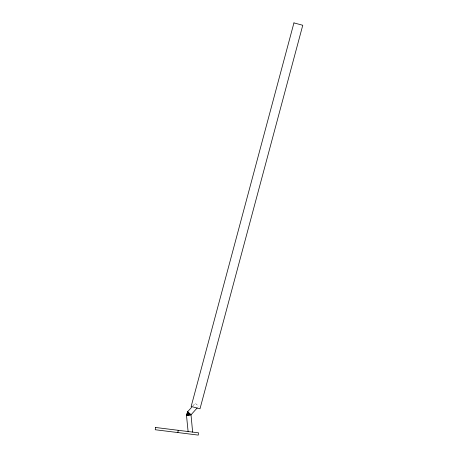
<?xml version="1.0" encoding="UTF-8"?>
<svg xmlns="http://www.w3.org/2000/svg" width="458" height="458" viewBox="0 0 458 458"><rect width="100%" height="100%" fill="white"/><g stroke="black" fill="none" stroke-linecap="round" stroke-linejoin="round"><path stroke-width="0.34" stroke-dasharray="2.29 1.72" d="M192.858 405.925L195.24 403.275L198.64 406.32"/><path stroke-width="0.69" d="M177.887 432.564L178.168 430.297M188.101 431.533L186.498 415.44L187.62 411.765L191.908 406.99M186.572 415.429L187.677 411.816M186.801 415.4L187.849 411.971M187.162 415.349L188.118 412.211M187.625 415.286L188.473 412.526M188.175 415.211L188.879 412.898M188.759 415.125L189.32 413.288M189.343 415.045L189.761 413.683M189.887 414.971L190.167 414.055M190.356 414.908L190.522 414.37M197.209 407.912L191.02 414.816L186.498 415.44M187.62 411.765L191.02 414.816L192.629 432.1M155.52 427.474L155.239 429.741L198.268 435.1L198.549 432.833L155.52 427.474M293.944 22.9L191.169 406.446L199.991 408.805L302.761 25.264L293.944 22.9"/></g></svg>
